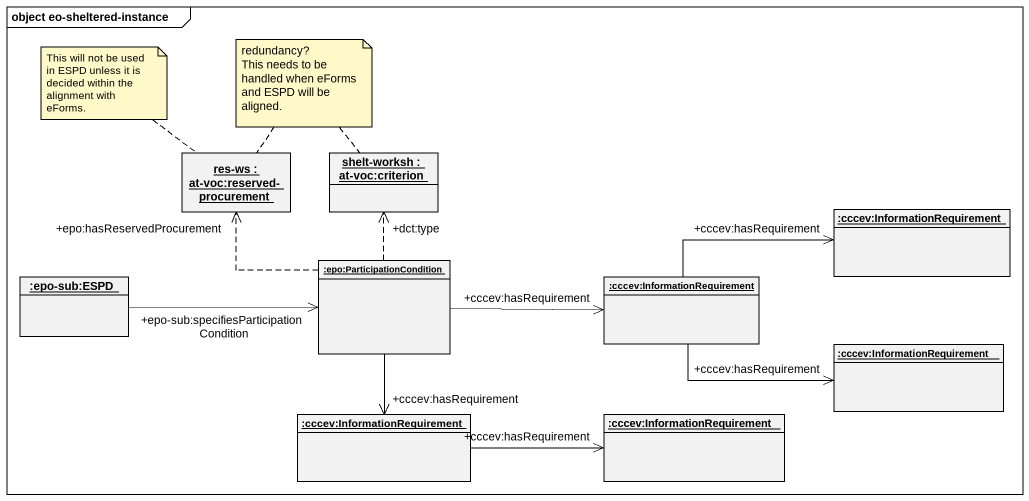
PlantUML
@startuml
mainframe object eo-sheltered-instance
hide circle
hide empty members
object "res-ws : at-voc:reserved-procurement" as res_ws
object "shelt-worksh : at-voc:criterion" as shelt_worksh
object ":cccev:InformationRequirement" as cccev_InformationRequirement
object ":epo-sub:ESPD" as epo_sub_ESPD
object ":epo:ParticipationCondition" as epo_ParticipationCondition
object ":cccev:InformationRequirement" as cccev_InformationRequirement_2
object ":cccev:InformationRequirement" as cccev_InformationRequirement_3
object ":cccev:InformationRequirement" as cccev_InformationRequirement_4
object ":cccev:InformationRequirement" as cccev_InformationRequirement_5
epo_sub_ESPD -right-> "+epo-sub:specifiesParticipationCondition" epo_ParticipationCondition
epo_ParticipationCondition .up.> "+epo:hasReservedProcurement" res_ws
epo_ParticipationCondition .up.> "+dct:type" shelt_worksh
epo_ParticipationCondition -right-> "+cccev:hasRequirement" cccev_InformationRequirement_2
epo_ParticipationCondition --> "+cccev:hasRequirement" cccev_InformationRequirement_4
cccev_InformationRequirement_2 -right-> "+cccev:hasRequirement" cccev_InformationRequirement
cccev_InformationRequirement_2 -right-> "+cccev:hasRequirement" cccev_InformationRequirement_3
cccev_InformationRequirement_4 -right-> "+cccev:hasRequirement" cccev_InformationRequirement_5
note as N1
  redundancy?
  This needs to be handled when eForms and ESPD will be aligned.
end note
N1 .. res_ws
N1 .. shelt_worksh
note top of res_ws : This will not be used in ESPD unless it is decided within the alignment with eForms.
@enduml
